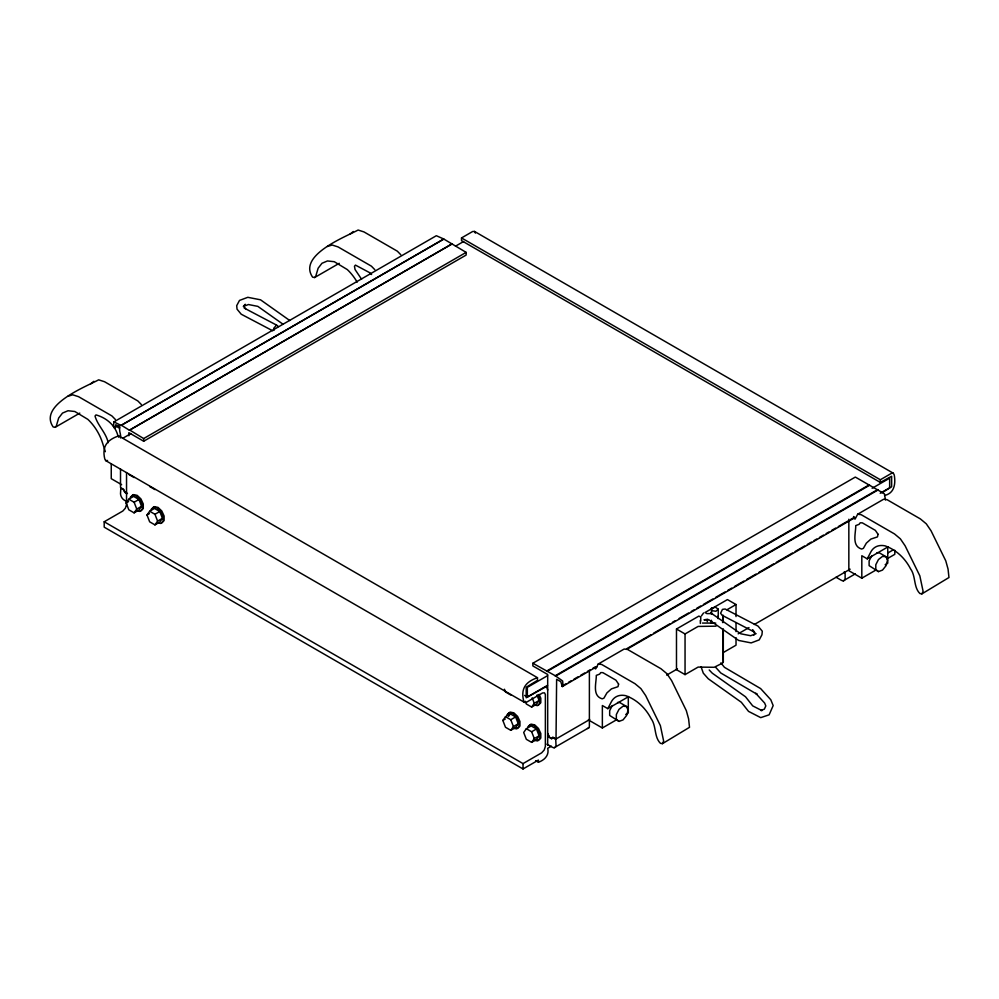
<?xml version="1.0" encoding="UTF-8"?>
<svg xmlns="http://www.w3.org/2000/svg" width="999" height="999" viewBox="0 0 999 999"><rect width="100%" height="100%" fill="white"/><g stroke="black" fill="none" stroke-linecap="round" stroke-linejoin="round"><path stroke-width="1.5" d="M711.475 623.326L711.488 620.292M711.488 614.223L711.5 608.154L715.521 607.242L718.256 609.165L718.244 618.418M700.699 621.091L700.774 617.145L698.913 616.071L676.485 629.008L676.485 669.667L685.052 674.625L698.114 667.082L714.198 667.282L722.539 663.099L723.301 662.025L723.301 628.895M128.846 435.776L128.846 432.679L143.681 441.233L466.146 255.057L466.146 252.385L443.756 239.011L436.338 235.714L113.874 421.89L113.486 426.461L114.198 427.822L118.819 425.824M707.205 621.615L707.779 619.218L703.983 619.83L708.953 619.78L738.686 640.459L751.161 642.906L759.228 639.872L761.95 634.765L762.299 631.231L758.066 626.123L725.137 609.003L722.464 609.365L720.591 613.249L722.115 615.284L754.37 632.055L752.522 629.845L755.032 632.891L753.745 635.314M119.468 426.523L119.068 427.997L117.969 427.372M114.773 428.159L115.759 424.75L119.905 427.147C118.706 431.281 121.229 433.728 120.517 437.962M612.312 705.506L609.665 710.689L609.665 715.446L618.993 721.403L623.051 719.892L626.61 715.459L628.021 710.164L626.61 706.518L619.942 702.659L617.557 702.447M871.765 555.719L869.118 560.889L869.118 565.646L878.446 571.615L882.504 570.092L886.063 565.659L887.474 560.377L886.063 556.718L879.395 552.872L877.022 552.659M589.385 670.604L589.385 720.491L602.36 727.984L602.36 705.519L607.792 708.653L611.388 701.723A33.454 19.318 60 0 1 625.774 695.691C636.912 699.712 645.716 708.204 651.098 718.643C656.493 725.973 653.958 736.987 660.451 743.331L662.437 743.668L689.51 727.309L688.598 718.868L686.325 710.639L671.615 680.619L666.845 673.626L660.963 668.731L627.609 649.475L624.175 649.038L598.226 664.023L595.629 668.905L594.542 668.281L597.127 666.783M848.838 519.255L848.838 570.704L861.812 578.184L861.812 555.719L867.244 558.853L870.841 551.923A33.454 19.318 60 0 1 885.226 545.904C896.365 549.912 905.169 558.404 910.551 568.856C915.946 576.173 913.411 587.2 919.904 593.543L921.89 593.881L948.963 577.522L948.051 569.068L945.778 560.851L931.068 530.819L926.298 523.838L920.416 518.943L887.075 499.687L883.628 499.25L857.679 514.223L855.082 519.105L853.995 518.481L853.583 516.533M126.161 502.972L128.809 499.2L133.629 496.403L138.923 499.463L141.571 506.281L138.923 510.052L134.116 512.849L128.809 509.802L126.161 502.972L128.571 501.573M134.116 512.849L136.763 509.09L141.571 506.281M147.015 515.009L149.663 511.238L154.483 508.441L159.778 511.5L162.425 518.319L159.778 522.09L154.957 524.887L149.663 521.828L147.015 515.009L149.425 513.611M154.957 524.887L157.605 521.128L162.425 518.319M502.847 720.441L505.494 716.683L510.314 713.873L515.609 716.932L518.256 723.763L515.609 727.522L510.789 730.331L505.494 727.272L502.847 720.441L505.257 719.043M508.541 716.383L510.314 713.873M510.789 730.331L513.436 726.56L518.256 723.763M525.287 701.273L526.336 703.995L531.643 707.055L534.29 703.284L539.098 700.486L536.987 695.029M539.098 700.486L536.451 704.258L531.643 707.055M526.336 728.721L523.688 732.479L526.336 739.31L531.643 742.369L536.451 739.56L539.098 735.801L536.451 728.97L531.156 725.911L526.336 728.721L531.643 731.768L534.29 738.598L531.643 742.369M722.539 622.439L723.301 621.366L723.076 615.172M701.385 615.958L703.571 612.961M662.437 743.668L663.648 741.108L660.376 725.624L645.666 695.591L640.896 688.611L635.027 683.716L601.673 664.46L598.226 664.023M921.89 593.881L923.101 591.321L919.829 575.824L905.119 545.804L900.349 538.811L894.48 533.916L861.126 514.66L857.679 514.223M141.321 404.508L137.874 400.974L104.52 381.718L98.651 379.832C86.826 386.313 37.987 404.932 53.147 426.948L55.145 427.335L56.319 425.999L58.666 418.032L62.512 413.074L68.032 410.739L74.813 411.501L87.837 419.355A33.454 19.318 60 0 1 102.223 441.995L105.357 451.685M400.774 254.708L397.327 251.174L363.973 231.918L358.104 230.032C346.278 236.526 297.44 255.132 312.6 277.16L314.598 277.547L315.771 276.211L318.132 268.232L321.965 263.274L327.485 260.951L334.265 261.701L347.29 269.568A33.454 19.318 60 0 1 357.142 282.155M278.409 326.573L276.536 325.087L273.863 328.134L274.001 330.382M113.874 421.89L121.079 425.412L443.756 239.011M121.291 425.187L129.408 430.232L452.085 243.831M130.182 497.502L132.505 495.142L136.264 495.904L140.01 499.488L142.333 504.52L142.333 509.078L140.01 511.426L136.264 510.676M131.106 496.965L133.429 494.605L137.188 495.367L140.946 498.951L143.269 503.983L143.269 508.541L140.946 510.901M151.024 509.527L153.346 507.18L157.105 507.942L160.864 511.525L163.187 516.558L163.187 521.116L160.864 523.464L157.105 522.714M151.948 509.003L154.271 506.643L158.029 507.405L161.788 510.988L164.111 516.021L164.111 520.579L161.788 522.939M506.855 714.972L509.178 712.624L512.937 713.373L516.695 716.957L519.018 721.99L519.018 726.548L516.695 728.908L512.937 728.146M507.779 714.435L510.102 712.087L513.861 712.849L517.619 716.42L519.942 721.453L519.942 726.023L517.619 728.371L515.109 727.859M538.473 705.094L540.796 702.747L540.796 698.189L539.048 694.405M527.709 727.01L530.032 724.662L533.791 725.411L537.537 728.995L539.86 734.028L539.86 738.586L537.537 740.946L533.791 740.184M529.408 725.686L530.956 724.125L534.715 724.887L538.473 728.458L540.796 733.491L540.796 738.061L538.473 740.409L534.715 739.647M718.256 609.165L715.933 611.263L711.763 610.639L711.5 608.154M90.522 383.978L93.881 381.306M349.987 234.178L353.334 231.506M547.689 733.328L549.075 736.912L551.548 738.523L552.797 737.125L556.018 738.985L556.63 679.283L560.776 681.68L562.337 686.563L563.049 686.013L562.662 680.993L555.244 675.736L532.854 663.249L532.854 665.921L547.689 674.487L547.689 745.104M128.809 499.2L134.116 502.26L138.923 499.463M149.663 511.238L154.957 514.298L159.778 511.5M505.494 716.683L510.789 719.73L515.609 716.932M531.643 731.768L536.451 728.97M534.29 738.598L539.098 735.801M55.145 427.335L79.795 413.111M314.598 277.547L339.248 263.311M121.079 425.412L443.531 239.248M547.689 689.997L546.803 687.25L544.905 687.324L526.198 697.789L526.198 687.225L537.487 680.369L537.487 677.697L118.656 435.889C107.055 439.885 101.848 446.466 104.758 458.891L105.644 460.576L524.475 702.384L526.373 702.309L542.582 692.944L544.492 692.869L545.367 694.542L545.367 746.415L544.193 750.024L541.658 752.834L523.026 763.598L104.196 521.778L104.196 527.16L523.026 768.968L538.424 760.089L538.424 762.225L535.714 760.664M881.967 492.732L891.632 486.8L891.632 476.248L880.344 482.43L461.513 240.622L461.513 237.937L472.627 231.518L474.525 231.443L893.356 473.251L894.242 474.937C895.716 483.479 894.667 493.119 884.702 495.429M129.408 430.232L451.873 244.056M122.827 438.249L130.906 433.591M455.507 246.179L463.586 241.521M129.633 430.007L143.681 438.561L466.146 252.385M104.196 521.778L122.827 511.026L125.362 508.216L126.536 504.607L126.536 472.564M532.854 663.249L855.319 477.072L884.327 493.731L885.514 499.85M546.915 670.916L869.367 484.752M547.127 671.39L869.592 485.227M537.487 677.697C525.886 681.693 520.679 688.274 523.588 700.699L524.475 702.384M461.513 237.937L880.344 479.757L891.458 473.339L893.356 473.251M547.539 675.686L527.335 687.349L527.335 696.977L524.637 695.416M872.139 488.274L889.647 478.171L889.647 487.799L880.219 493.244M555.244 675.736L877.709 489.56M555.469 676.211L877.921 490.034M527.335 696.977L547.539 685.314M561.763 686.226L565.821 683.89M568.518 682.329L571.216 680.781M573.913 679.22L577.959 676.885M580.656 675.324L584.702 672.989M587.4 671.428L590.097 669.867M592.794 668.319L595.504 666.758M626.535 648.838L650.811 634.815M653.521 633.266L669.705 623.913M672.402 622.352L675.099 620.791M679.145 618.456L688.598 613.011M691.296 611.45L693.993 609.889M696.69 608.329L700.736 605.993M703.433 604.432L712.886 598.988M715.584 597.427L725.024 591.97M727.722 590.421L731.768 588.086M734.465 586.525L743.918 581.068M746.615 579.507L756.056 574.063M758.753 572.502L773.601 563.936M776.298 562.375L792.482 553.021M795.179 551.473L804.632 546.016M807.329 544.455L811.375 542.12M814.073 540.559L816.77 539.01M819.467 537.45L823.513 535.114M826.21 533.553L828.908 531.992M831.618 530.432L835.664 528.096M838.361 526.548L847.801 521.091M850.499 519.53L854.545 517.195M562.337 686.563L596.066 667.082M627.097 649.175L855.119 517.519M676.485 629.008L685.052 633.965L698.114 626.423L716.058 626.173M726.885 609.815L736.026 604.532L736.026 616.583M607.792 708.653L628.546 696.665M867.244 558.853L887.999 546.878M556.018 738.985L589.76 719.505M666.658 675.112L677.459 668.88M738.174 633.828L748.963 627.597M754.357 624.475L850.149 569.168M551.386 746.178L547.689 748.313C549.475 755.157 544.492 760.177 538.424 762.225M888.148 552.797L893.468 549.725M554.17 747.739L588.886 727.697M843.281 580.831L855.306 573.876M723.301 662.025L722.964 652.734L736.026 645.192L736.026 637.662M887.112 558.766L894.804 554.333L894.804 550.299M602.36 727.984L616.62 719.742M625.711 714.497L628.296 712.999L628.296 696.528M861.812 578.184L876.073 569.954M885.164 564.71L887.749 563.211L887.749 546.728M756.118 633.666L750.649 635.726L740.833 633.803L710.776 612.887M327.385 246.491L332.155 245.017L338.037 246.903L371.391 266.159L374.825 269.693M67.932 396.278L72.702 394.805L78.584 396.69L111.925 415.946L115.372 419.48M715.771 623.101L702.409 623.064M105.644 460.576L107.542 460.489M712.362 613.573L706.892 613.611L705.019 612.537L727.447 599.587L736.026 604.532M886.063 556.718L882.504 556.393L878.446 559.565L875.798 564.747L875.798 569.492L878.446 571.615M626.61 706.518L623.051 706.193L618.993 709.365L616.346 714.535L616.346 719.292L618.993 721.403M533.791 704.869L537.537 705.631L539.86 703.284L539.86 698.713L538.124 694.942M126.935 493.469L124.937 492.47L123.214 489.448L120.804 488.399L120.517 493.668A5.245 3.022 60 0 0 124.213 500.087L126.898 501.623M127.46 493.506L124.987 492.257L123.739 489.41L120.517 487.537L120.517 468.956M244.193 308.067L276.536 325.087M272.702 330.781L241.196 314.198L237.05 309.166L236.701 305.669L239.498 300.424L247.802 297.315L260.514 299.8L289.747 320.517M836.063 577.235L841.42 580.332A5.245 3.022 60 0 0 845.129 578.184L845.129 573.476L844.205 571.878M128.809 474.488L134.116 477.547M149.663 486.525L154.957 489.585M510.789 695.017L505.494 691.957L504.433 689.235M121.628 484.677L111.251 478.683L111.251 463.698M546.965 744.155L552.322 747.24A5.245 3.022 60 0 0 556.018 745.104L555.731 739.497L553.321 737.761L551.598 738.81L549.6 737.499L547.689 733.466M282.892 324.126L257.829 306.368L248.426 304.533L243.331 306.443L245.255 304.283L243.968 306.705L245.642 308.741M588.461 719.53L589.385 721.141L589.385 725.848A5.245 3.022 60 0 1 587.524 728.483M371.578 274.525L370.154 272.939L355.457 265.11L354.47 266.246L355.045 269.518L361.576 279.221M720.853 662.886L724.462 667.332L760.626 688.586L770.791 699.737L773.176 705.581L769.13 714.822L760.739 717.632L748.551 711.4L741.32 702.26L708.266 678.783L703.296 673.164L701.048 666.72M715.684 667.332L720.816 673.001L757.192 694.38L755.694 693.256L764.66 703.084L765.821 705.918L764.322 709.203L760.701 710.414L761.925 710.601L752.709 705.881L745.516 696.778L712.287 673.189L709.215 669.979M474.525 231.443L475.412 233.129M532.167 697.826L534.29 703.284M510.789 719.73L513.436 726.56M154.957 514.298L157.605 521.128M134.116 502.26L136.763 509.09M108.192 442.707C106.131 432.704 97.59 425.499 95.017 416.034L96.004 414.91C106.181 417.744 114.785 424.912 117.732 435.052M700.336 620.367L700.349 623.476M880.344 479.757L880.344 482.43M736.026 622.602L736.026 631.643M722.964 616.595L722.964 622.614M722.964 630.144L722.964 652.734M718.056 616.071L718.056 618.581M685.052 633.965L685.052 674.625M523.026 763.598L523.026 768.968M143.681 438.561L143.681 441.233M118.656 435.889L118.656 437.225M618.593 684.078L618.006 686.688L611.475 688.86L606.893 692.931L603.933 698.151L602.185 698.838C591.957 695.791 596.391 682.991 596.303 675.386L599.637 674.125L600.761 672.577L602.897 672.664L615.908 680.169L618.593 684.078M878.046 534.29L877.459 536.9L870.928 539.06L866.345 543.131L863.386 548.351L861.638 549.05C851.41 546.003 855.843 533.191 855.756 525.599L859.09 524.325L860.214 522.789L862.349 522.864L875.361 530.369L878.046 534.29"/></g></svg>
